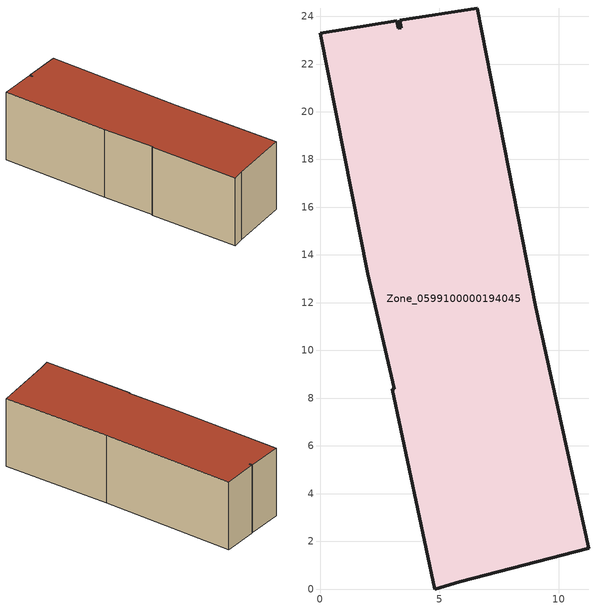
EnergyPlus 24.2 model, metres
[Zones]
Zone_0599100000194045
 floor ground (C_G): 6.59,24.35 9.04,11.8 11.27,1.71 5.85,0.31 4.8,0 3.03,8.37 3.1,8.39 2.01,13.22 0,23.3 3.22,23.81 3.28,23.5 3.4,23.52 3.35,23.83 z0
 wall outside (C_F): 9.04,11.8 6.59,24.35 3.35,23.83 3.4,23.52 3.28,23.5 3.22,23.81 0,23.3 2.01,13.22 3.1,8.39 3.03,8.37 4.8,0 5.85,0.31 11.27,1.71 9.04,11.8 z0:6.88
 roof outside (C_R): 6.59,24.35 3.35,23.83 3.4,23.52 3.28,23.5 3.22,23.81 0,23.3 2.01,13.22 3.1,8.39 3.03,8.37 4.8,0 5.85,0.31 11.27,1.71 9.04,11.8 z6.88
[BUILDING]
Pand.0599100000194045: North Axis=0; Terrain=City; Loads Convergence Tolerance Value=0.04; Temperature Convergence Tolerance Value=0.4; Solar Distribution=FullExterior; Maximum Number of Warmup Days=25; Minimum Number of Warmup Days=1
[Site:Location]
Rotterdam.The.Hague.AP_ZH_NLD Design_Conditions: Latitude=51.96; Longitude=4.45; Time Zone=1; Elevation=-4.5
[SITE:GROUNDTEMPERATURE:BUILDINGSURFACE]
18, 18, 18, 18, 18, 18, 18, 18, 18, 18, 18, 18
[MATERIAL] Thermal Absorptance=0.9; Solar Absorptance=0.7; Visible Absorptance=0.7
Name | Roughness | Thickness | Conductivity | Density | Specific Heat
G.TC.1946 | MediumSmooth | 0.15 | 1 | 540 | 1210
F.TC.1946 | Rough | 0.3 | 0.857143 | 1920 | 840
R.TC.1946 | MediumRough | 0.2 | 0.909091 | 1500 | 1000
[CONSTRUCTION]
C_G: G.TC.1946
C_F: F.TC.1946
C_R: R.TC.1946
[ZONE]
Zone_0599100000194045: Type=1; Multiplier=1; Ceiling Height=Autocalculate; Volume=Autocalculate; Floor Area=autocalculate; Part of Total Floor Area=Yes
[ZONEINFILTRATION:DESIGNFLOWRATE]
Infil_Zone_0599100000194045: Zone or ZoneList or Space or SpaceList=Zone_0599100000194045; Schedule=AlwaysOn; Design Flow Rate Calculation Method=Flow/Area; Flow Rate per Floor Area=0.003; Constant Term Coefficient=1; Temperature Term Coefficient=0; Velocity Term Coefficient=0; Velocity Squared Term Coefficient=0
[HVACTEMPLATE:ZONE:IDEALLOADSAIRSYSTEM]
Zone_0599100000194045: Maximum Heating Supply Air Temperature=50; Minimum Cooling Supply Air Temperature=13; Maximum Heating Supply Air Humidity Ratio=0.0156; Minimum Cooling Supply Air Humidity Ratio=0.0077; Heating Limit=NoLimit; Cooling Limit=NoLimit; Dehumidification Control Type=ConstantSensibleHeatRatio; Cooling Sensible Heat Ratio=0.7; Dehumidification Setpoint=60; Humidification Control Type=None; Humidification Setpoint=30; Outdoor Air Method=None; Outdoor Air Flow Rate per Person=0.00944; Outdoor Air Flow Rate per Zone Floor Area=0; Outdoor Air Flow Rate per Zone=0; Demand Controlled Ventilation Type=None; Outdoor Air Economizer Type=NoEconomizer; Heat Recovery Type=None; Sensible Heat Recovery Effectiveness=0.7; Latent Heat Recovery Effectiveness=0.65
[ZONECONTROL:THERMOSTAT]
ThermostatControl_Zone_0599100000194045: Zone or ZoneList=Zone_0599100000194045; Control Type Schedule=DualSetpointControlType; Control 1=Thermostat_Zone_0599100000194045; Temperature Difference Between Cutout And Setpoint=0
[THERMOSTATSETPOINT:DUALSETPOINT]
Thermostat_Zone_0599100000194045: Heating Setpoint Temperature Schedule=HeatingSetpoint_Zone_0599100000194045; Cooling Setpoint Temperature Schedule=CoolingSetpoint_Zone_0599100000194045
[SCHEDULE:COMPACT]
HeatingSetpoint_Zone_0599100000194045: Through: 12/31, For: AllDays, Until: 24:00, 21
CoolingSetpoint_Zone_0599100000194045: Through: 12/31, For: AllDays, Until: 24:00, 24
DualSetpointControlType: Through: 12/31, For: AllDays, Until: 24:00, 4
AlwaysOn: Through: 12/31, For: AllDays, Until: 24:00, 1
